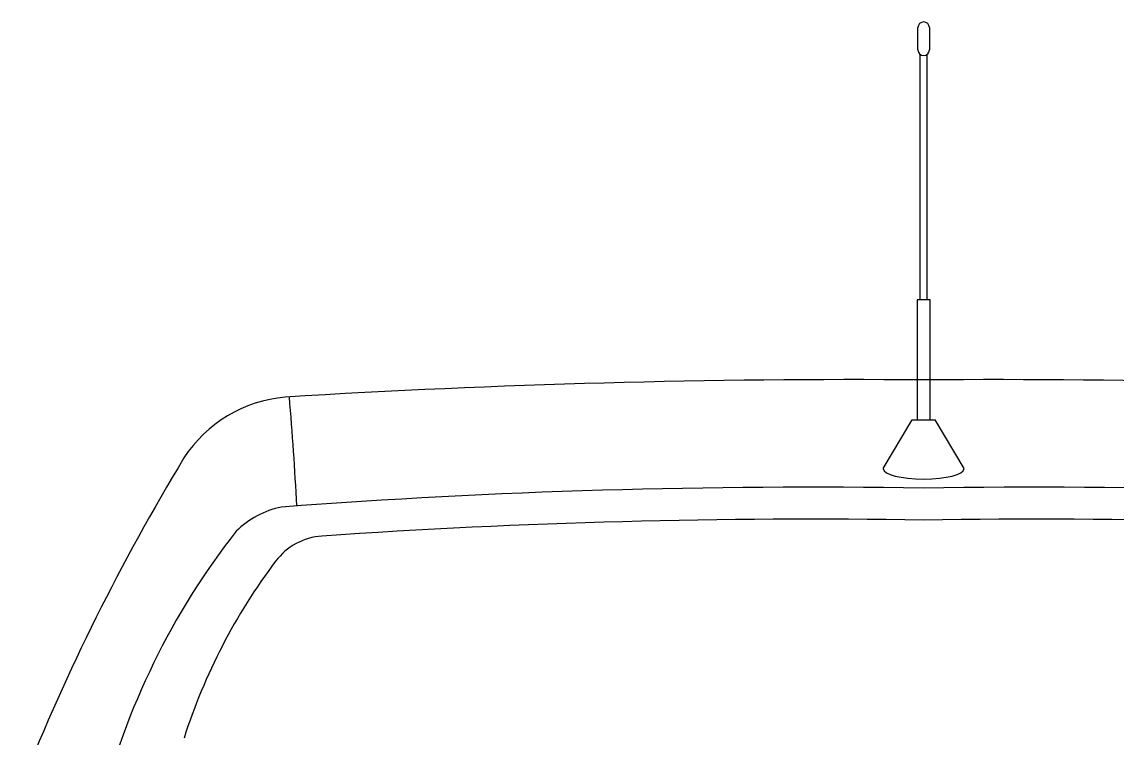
# Model space of a CAD drawing. Extents: x -3644356 to -3532817, y -18707075 to -18638610.
# Drawn here: x -3605987 to -3605125, y -18665614 to -18665051 of the extents above; entities that cross this region are included whole.
import ezdxf

# ---------------------------------------------------------------- set-up
doc = ezdxf.new("R2010")
doc.units = 0
doc.header["$LTSCALE"] = 0.5
doc.layers.add('AUTO', color=8, linetype='Continuous')

# ---------------------------------------------------------------- blocks, each defined once
blk = doc.blocks.new('car_back')
at = {"layer": 'AUTO'}
for p, q in [((797.0077990484424, 1676.628481280641), (797.0077990484424, 1694.107799048186)), ((805.9922009520233, 1694.107799048186), (805.9922009515576, 1676.628481280524)), ((798.8087962185964, 1479.875774552464), (798.8087962185964, 1673.031636608182)), ((804.1912037814036, 1479.875774552347), (804.1912037814036, 1673.031636608182)), ((769.6872729356401, 1347.221410265425), (792.4584699147381, 1385.466081135208)), ((792.4584699147381, 1385.466081135208), (810.5415300852619, 1385.466081135208)), ((833.3127270643599, 1347.221410265425), (810.5415300852619, 1385.466081135208))]:
    blk.add_line(p, q, dxfattribs=at)
blk.add_lwpolyline([(806.6310267965309, 1385.466081135208), (806.6310267965309, 1479.875774552347), (796.3689732034691, 1479.875774552347), (796.3689732034691, 1385.466081135208)], dxfattribs=at)
for centre, radius, start, end in [((801.5, 1694.107799048186), 4.492200951773384, 0, 180), ((801.5, 1676.628481280524), 4.492200951801806, 180, 0), ((747.499595453497, -5891.541123366216), 7308.740616250201, 89.5766680405678, 93.51651175237131), ((855.5004045460373, -5891.541123366216), 7308.740616250201, 86.4834882476287, 90.4233319594322), ((308.5192456501536, 1297.64393536374), 106.2032416989104, 95.02907434127026, 146.9539479720762), ((-2271.682046908885, 1185.72612067638), 2583.406724161985, 2.932096839156134, 4.838746198160298), ((1715.280415810645, 450.9405446678866), 1748.056907231647, 148.8353733944396, 158.2152042438793), ((712.4460252602585, -4234.608485803241), 5567.167760892807, 89.08344156968272, 94.2875356240983), ((890.5539747397415, -4234.608485803241), 5567.167760892807, 85.71246437590169, 90.9165584303173), ((311.2948770294897, 1245.951406537788), 72.60680519812476, 101.9713552606252, 134.3117637658403), ((712.4460252602585, -4259.745321776951), 5567.167760892807, 89.08344156968272, 93.95849617187103), ((890.5539747397415, -4259.745321776951), 5567.167760892807, 86.04150382812895, 90.9165584303173), ((723.7900087996386, 935.944037304027), 587.8643156971804, 141.9955834063289, 165.910573262033), ((331.5747399586253, 1244.260234712507), 50, 93.95849617187103, 143.0269400123012), ((666.970925253816, 991.7682432552101), 469.8128236022152, 143.0269400123012, 162.2204818607207)]:
    blk.add_arc(centre, radius, start, end, dxfattribs=at)
blk.add_ellipse((801.5, 1347.221410265425), major_axis=(31.81272706427762, 0), ratio=0.2600932990186072, start_param=3.141592653589793, end_param=6.283185307179586, dxfattribs=at)

msp = doc.modelspace()

# ---------------------------------------------------------------- block references
at = {"layer": 'AUTO'}
msp.add_blockref('car_back', (-3606078.604104989, -18666749.24569507), dxfattribs=at)

doc.saveas('drawing.dxf')
